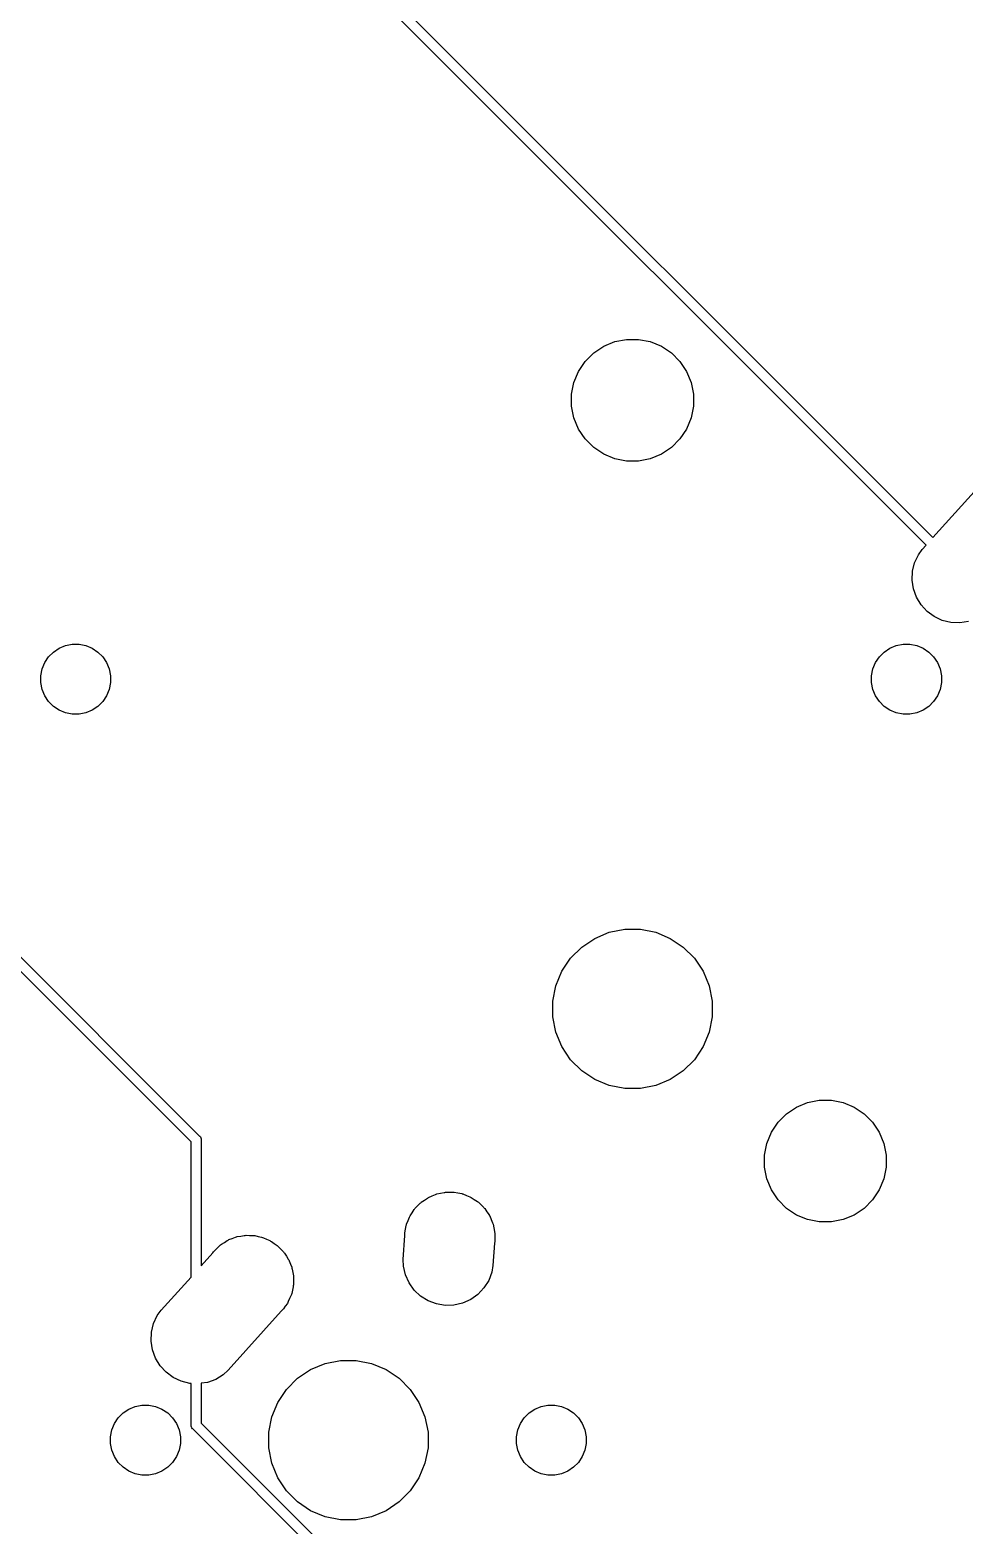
# Model space of a CAD drawing. Extents: x -662 to -203, y -195 to -58.
# Drawn here: x -249.84 to -226.46, y -147.43 to -110 of the extents above; entities that cross this region are included whole.
import ezdxf

# ---------------------------------------------------------------- set-up
doc = ezdxf.new("R2010")
doc.units = 0
doc.layers.add('BLACK', color=7, linetype='CONTINUOUS')

msp = doc.modelspace()

# ---------------------------------------------------------------- linework, layer by layer
at = {"layer": 'BLACK', "linetype": 'CONTINUOUS'}
for p, q in [((-227.411, -122.895), (-243.386, -106.92)), ((-243.173, -106.773), (-227.241, -122.705)), ((-235.731, -118.082), (-235.481, -117.915)), ((-235.481, -117.915), (-235.204, -117.8)), ((-235.204, -117.8), (-234.91, -117.742)), ((-234.91, -117.742), (-234.609, -117.742)), ((-234.609, -117.742), (-234.315, -117.8)), ((-234.315, -117.8), (-234.038, -117.915)), ((-234.038, -117.915), (-233.788, -118.082)), ((-235.943, -118.294), (-235.731, -118.082)), ((-233.788, -118.082), (-233.576, -118.294)), ((-236.225, -118.821), (-236.11, -118.544)), ((-236.11, -118.544), (-235.943, -118.294)), ((-233.576, -118.294), (-233.409, -118.544)), ((-233.409, -118.544), (-233.294, -118.821)), ((-236.284, -119.116), (-236.225, -118.821)), ((-233.294, -118.821), (-233.236, -119.116)), ((-236.284, -119.416), (-236.284, -119.116)), ((-233.236, -119.116), (-233.236, -119.416)), ((-236.225, -119.71), (-236.284, -119.416)), ((-236.11, -119.988), (-236.225, -119.71)), ((-233.294, -119.71), (-233.409, -119.988)), ((-233.236, -119.416), (-233.294, -119.71)), ((-235.943, -120.237), (-236.11, -119.988)), ((-233.409, -119.988), (-233.576, -120.237)), ((-235.731, -120.449), (-235.943, -120.237)), ((-235.481, -120.616), (-235.731, -120.449)), ((-233.788, -120.449), (-234.038, -120.616)), ((-233.576, -120.237), (-233.788, -120.449)), ((-235.204, -120.731), (-235.481, -120.616)), ((-234.91, -120.79), (-235.204, -120.731)), ((-234.609, -120.79), (-234.91, -120.79)), ((-234.315, -120.731), (-234.609, -120.79)), ((-234.038, -120.616), (-234.315, -120.731)), ((-227.241, -122.705), (-226.212, -121.559)), ((-227.698, -123.335), (-227.604, -123.134)), ((-227.604, -123.134), (-227.506, -123.001)), ((-227.506, -123.001), (-227.411, -122.895)), ((-227.751, -123.55), (-227.698, -123.335)), ((-227.76, -123.772), (-227.751, -123.55)), ((-227.727, -123.991), (-227.76, -123.772)), ((-227.651, -124.199), (-227.727, -123.991)), ((-227.536, -124.389), (-227.651, -124.199)), ((-227.386, -124.552), (-227.536, -124.389)), ((-227.208, -124.683), (-227.386, -124.552)), ((-227.007, -124.777), (-227.208, -124.683)), ((-226.792, -124.83), (-227.007, -124.777)), ((-226.57, -124.839), (-226.792, -124.83)), ((-226.351, -124.806), (-226.57, -124.839)), ((-248.953, -125.409), (-248.784, -125.376)), ((-248.784, -125.376), (-248.612, -125.376)), ((-248.612, -125.376), (-248.443, -125.409)), ((-228.157, -125.409), (-227.988, -125.376)), ((-227.988, -125.376), (-227.815, -125.376)), ((-227.815, -125.376), (-227.646, -125.409)), ((-249.473, -125.836), (-249.377, -125.693)), ((-249.377, -125.693), (-249.256, -125.571)), ((-249.256, -125.571), (-249.112, -125.475)), ((-249.112, -125.475), (-248.953, -125.409)), ((-248.443, -125.409), (-248.283, -125.475)), ((-248.283, -125.475), (-248.14, -125.571)), ((-248.14, -125.571), (-248.018, -125.693)), ((-248.018, -125.693), (-247.922, -125.836)), ((-228.677, -125.836), (-228.581, -125.693)), ((-228.581, -125.693), (-228.459, -125.571)), ((-228.459, -125.571), (-228.316, -125.475)), ((-228.316, -125.475), (-228.157, -125.409)), ((-227.646, -125.409), (-227.487, -125.475)), ((-227.487, -125.475), (-227.344, -125.571)), ((-227.344, -125.571), (-227.222, -125.693)), ((-227.222, -125.693), (-227.126, -125.836)), ((-245.809, -137.834), (-257.673, -125.97)), ((-257.461, -125.823), (-245.596, -137.688)), ((-249.573, -126.165), (-249.539, -125.995)), ((-249.539, -125.995), (-249.473, -125.836)), ((-247.922, -125.836), (-247.856, -125.995)), ((-247.856, -125.995), (-247.823, -126.165)), ((-228.777, -126.165), (-228.743, -125.995)), ((-228.743, -125.995), (-228.677, -125.836)), ((-227.126, -125.836), (-227.06, -125.995)), ((-227.06, -125.995), (-227.027, -126.165)), ((-249.573, -126.337), (-249.573, -126.165)), ((-249.539, -126.506), (-249.573, -126.337)), ((-249.473, -126.665), (-249.539, -126.506)), ((-247.856, -126.506), (-247.922, -126.665)), ((-247.823, -126.337), (-247.856, -126.506)), ((-247.823, -126.165), (-247.823, -126.337)), ((-228.777, -126.337), (-228.777, -126.165)), ((-228.743, -126.506), (-228.777, -126.337)), ((-228.677, -126.665), (-228.743, -126.506)), ((-227.06, -126.506), (-227.126, -126.665)), ((-227.027, -126.337), (-227.06, -126.506)), ((-227.027, -126.165), (-227.027, -126.337)), ((-249.377, -126.808), (-249.473, -126.665)), ((-249.256, -126.93), (-249.377, -126.808)), ((-248.018, -126.808), (-248.14, -126.93)), ((-247.922, -126.665), (-248.018, -126.808)), ((-228.581, -126.808), (-228.677, -126.665)), ((-228.459, -126.93), (-228.581, -126.808)), ((-227.222, -126.808), (-227.344, -126.93)), ((-227.126, -126.665), (-227.222, -126.808)), ((-249.112, -127.026), (-249.256, -126.93)), ((-248.953, -127.092), (-249.112, -127.026)), ((-248.784, -127.126), (-248.953, -127.092)), ((-248.612, -127.126), (-248.784, -127.126)), ((-248.443, -127.092), (-248.612, -127.126)), ((-248.283, -127.026), (-248.443, -127.092)), ((-248.14, -126.93), (-248.283, -127.026)), ((-228.316, -127.026), (-228.459, -126.93)), ((-228.157, -127.092), (-228.316, -127.026)), ((-227.988, -127.126), (-228.157, -127.092)), ((-227.815, -127.126), (-227.988, -127.126)), ((-227.646, -127.092), (-227.815, -127.126)), ((-227.487, -127.026), (-227.646, -127.092)), ((-227.344, -126.93), (-227.487, -127.026)), ((-235.341, -132.588), (-234.956, -132.512)), ((-234.956, -132.512), (-234.563, -132.512)), ((-234.563, -132.512), (-234.178, -132.588)), ((-236.031, -132.957), (-235.704, -132.739)), ((-235.704, -132.739), (-235.341, -132.588)), ((-234.178, -132.588), (-233.815, -132.739)), ((-233.815, -132.739), (-233.488, -132.957)), ((-236.526, -133.561), (-236.308, -133.235)), ((-236.308, -133.235), (-236.031, -132.957)), ((-233.488, -132.957), (-233.211, -133.235)), ((-233.211, -133.235), (-232.993, -133.561)), ((-236.677, -133.924), (-236.526, -133.561)), ((-232.993, -133.561), (-232.842, -133.924)), ((-236.753, -134.309), (-236.677, -133.924)), ((-232.842, -133.924), (-232.766, -134.309)), ((-236.753, -134.702), (-236.753, -134.309)), ((-232.766, -134.309), (-232.766, -134.702)), ((-236.677, -135.087), (-236.753, -134.702)), ((-232.766, -134.702), (-232.842, -135.087)), ((-236.526, -135.45), (-236.677, -135.087)), ((-232.842, -135.087), (-232.993, -135.45)), ((-236.308, -135.777), (-236.526, -135.45)), ((-232.993, -135.45), (-233.211, -135.777)), ((-236.031, -136.054), (-236.308, -135.777)), ((-233.211, -135.777), (-233.488, -136.054)), ((-235.704, -136.273), (-236.031, -136.054)), ((-233.488, -136.054), (-233.815, -136.273)), ((-235.341, -136.423), (-235.704, -136.273)), ((-234.956, -136.5), (-235.341, -136.423)), ((-234.563, -136.5), (-234.956, -136.5)), ((-234.178, -136.423), (-234.563, -136.5)), ((-233.815, -136.273), (-234.178, -136.423)), ((-230.905, -137.132), (-230.655, -136.965)), ((-230.655, -136.965), (-230.378, -136.85)), ((-230.378, -136.85), (-230.084, -136.792)), ((-230.084, -136.792), (-229.783, -136.792)), ((-229.783, -136.792), (-229.489, -136.85)), ((-229.489, -136.85), (-229.212, -136.965)), ((-229.212, -136.965), (-228.962, -137.132)), ((-231.284, -137.594), (-231.117, -137.344)), ((-231.117, -137.344), (-230.905, -137.132)), ((-228.962, -137.132), (-228.75, -137.344)), ((-228.75, -137.344), (-228.583, -137.594)), ((-245.596, -137.688), (-245.591, -137.692)), ((-245.591, -137.692), (-245.575, -137.711)), ((-245.575, -137.711), (-245.564, -137.733)), ((-245.564, -137.733), (-245.556, -137.757)), ((-231.399, -137.871), (-231.284, -137.594)), ((-228.583, -137.594), (-228.468, -137.871)), ((-245.809, -141.218), (-245.809, -137.834)), ((-245.556, -137.757), (-245.555, -137.776)), ((-245.555, -137.776), (-245.554, -137.782)), ((-245.554, -137.782), (-245.555, -137.788)), ((-245.555, -137.788), (-245.555, -140.935)), ((-231.458, -138.166), (-231.399, -137.871)), ((-228.468, -137.871), (-228.41, -138.166)), ((-231.458, -138.466), (-231.458, -138.166)), ((-231.399, -138.76), (-231.458, -138.466)), ((-228.41, -138.466), (-228.468, -138.76)), ((-228.41, -138.166), (-228.41, -138.466)), ((-231.284, -139.038), (-231.399, -138.76)), ((-228.468, -138.76), (-228.583, -139.038)), ((-239.97, -139.294), (-239.893, -139.24)), ((-239.893, -139.24), (-239.878, -139.233)), ((-239.878, -139.233), (-239.864, -139.224)), ((-239.864, -139.224), (-239.777, -139.188)), ((-239.777, -139.188), (-239.691, -139.149)), ((-239.691, -139.149), (-239.675, -139.145)), ((-239.675, -139.145), (-239.66, -139.139)), ((-239.66, -139.139), (-239.567, -139.121)), ((-239.567, -139.121), (-239.475, -139.099)), ((-239.475, -139.099), (-239.459, -139.099)), ((-239.459, -139.099), (-239.442, -139.096)), ((-239.442, -139.096), (-239.348, -139.096)), ((-239.348, -139.096), (-239.254, -139.093)), ((-239.254, -139.093), (-239.237, -139.096)), ((-239.237, -139.096), (-239.221, -139.096)), ((-239.221, -139.096), (-239.128, -139.114)), ((-239.128, -139.114), (-239.035, -139.13)), ((-239.035, -139.13), (-239.02, -139.136)), ((-239.02, -139.136), (-239.003, -139.139)), ((-239.003, -139.139), (-238.916, -139.175)), ((-238.916, -139.175), (-238.828, -139.209)), ((-238.828, -139.209), (-238.814, -139.217)), ((-238.814, -139.217), (-238.799, -139.224)), ((-238.799, -139.224), (-238.72, -139.276)), ((-231.117, -139.287), (-231.284, -139.038)), ((-228.583, -139.038), (-228.75, -139.287)), ((-240.328, -139.688), (-240.276, -139.609)), ((-240.276, -139.609), (-240.226, -139.529)), ((-240.226, -139.529), (-240.215, -139.517)), ((-240.215, -139.517), (-240.205, -139.504)), ((-240.205, -139.504), (-240.139, -139.437)), ((-240.139, -139.437), (-240.074, -139.368)), ((-240.074, -139.368), (-240.06, -139.359)), ((-240.06, -139.359), (-240.049, -139.347)), ((-240.049, -139.347), (-239.97, -139.294)), ((-238.72, -139.276), (-238.64, -139.326)), ((-238.64, -139.326), (-238.628, -139.338)), ((-238.628, -139.338), (-238.614, -139.347)), ((-238.614, -139.347), (-238.548, -139.414)), ((-238.548, -139.414), (-238.479, -139.478)), ((-238.479, -139.478), (-238.469, -139.492)), ((-238.469, -139.492), (-238.458, -139.504)), ((-238.458, -139.504), (-238.405, -139.582)), ((-238.405, -139.582), (-238.351, -139.659)), ((-230.905, -139.499), (-231.117, -139.287)), ((-230.655, -139.666), (-230.905, -139.499)), ((-228.962, -139.499), (-229.212, -139.666)), ((-228.75, -139.287), (-228.962, -139.499)), ((-240.438, -140.017), (-240.422, -139.924)), ((-240.422, -139.924), (-240.417, -139.909)), ((-240.417, -139.909), (-240.413, -139.893)), ((-240.413, -139.893), (-240.377, -139.805)), ((-240.377, -139.805), (-240.344, -139.717)), ((-240.344, -139.717), (-240.335, -139.703)), ((-240.335, -139.703), (-240.328, -139.688)), ((-238.351, -139.659), (-238.344, -139.674)), ((-238.344, -139.674), (-238.335, -139.688)), ((-238.335, -139.688), (-238.298, -139.775)), ((-238.298, -139.775), (-238.26, -139.861)), ((-238.26, -139.861), (-238.256, -139.877)), ((-238.256, -139.877), (-238.25, -139.893)), ((-238.25, -139.893), (-238.231, -139.985)), ((-238.231, -139.985), (-238.21, -140.077)), ((-230.378, -139.781), (-230.655, -139.666)), ((-230.084, -139.84), (-230.378, -139.781)), ((-229.783, -139.84), (-230.084, -139.84)), ((-229.489, -139.781), (-229.783, -139.84)), ((-229.212, -139.666), (-229.489, -139.781)), ((-245.049, -140.396), (-244.976, -140.352)), ((-244.976, -140.352), (-244.904, -140.304)), ((-244.904, -140.304), (-244.881, -140.294)), ((-244.881, -140.294), (-244.86, -140.281)), ((-244.86, -140.281), (-244.779, -140.252)), ((-244.779, -140.252), (-244.7, -140.219)), ((-244.7, -140.219), (-244.675, -140.214)), ((-244.675, -140.214), (-244.652, -140.206)), ((-244.652, -140.206), (-244.567, -140.192)), ((-244.567, -140.192), (-244.482, -140.176)), ((-244.482, -140.176), (-244.457, -140.176)), ((-244.457, -140.176), (-244.433, -140.172)), ((-244.433, -140.172), (-244.347, -140.176)), ((-244.347, -140.176), (-244.261, -140.176)), ((-244.261, -140.176), (-244.236, -140.181)), ((-244.236, -140.181), (-244.211, -140.182)), ((-244.211, -140.182), (-244.128, -140.202)), ((-244.128, -140.202), (-244.043, -140.219)), ((-244.043, -140.219), (-244.02, -140.228)), ((-244.02, -140.228), (-243.996, -140.234)), ((-243.996, -140.234), (-243.918, -140.271)), ((-243.918, -140.271), (-243.839, -140.304)), ((-243.839, -140.304), (-243.818, -140.318)), ((-243.818, -140.318), (-243.795, -140.328)), ((-243.795, -140.328), (-243.726, -140.379)), ((-240.498, -140.778), (-240.457, -140.182)), ((-240.457, -140.11), (-240.438, -140.017)), ((-240.457, -140.182), (-240.457, -140.11)), ((-238.214, -140.37), (-238.253, -140.933)), ((-238.207, -140.332), (-238.214, -140.37)), ((-238.21, -140.077), (-238.21, -140.094)), ((-238.21, -140.094), (-238.207, -140.11)), ((-238.207, -140.11), (-238.207, -140.204)), ((-238.207, -140.204), (-238.205, -140.243)), ((-238.205, -140.243), (-238.207, -140.259)), ((-238.207, -140.259), (-238.207, -140.332)), ((-245.555, -140.935), (-245.262, -140.609)), ((-245.262, -140.609), (-245.245, -140.584)), ((-245.245, -140.584), (-245.189, -140.527)), ((-245.189, -140.527), (-245.172, -140.508)), ((-245.172, -140.508), (-245.149, -140.488)), ((-245.149, -140.488), (-245.089, -140.427)), ((-245.089, -140.427), (-245.068, -140.413)), ((-245.068, -140.413), (-245.049, -140.396)), ((-243.726, -140.379), (-243.654, -140.427)), ((-243.654, -140.427), (-243.637, -140.445)), ((-243.637, -140.445), (-243.617, -140.459)), ((-243.617, -140.459), (-243.558, -140.523)), ((-243.558, -140.523), (-243.498, -140.584)), ((-243.498, -140.584), (-243.484, -140.604)), ((-243.484, -140.604), (-243.467, -140.623)), ((-243.467, -140.623), (-243.422, -140.696)), ((-243.422, -140.696), (-243.375, -140.768)), ((-243.375, -140.768), (-243.365, -140.791)), ((-243.365, -140.791), (-243.352, -140.812)), ((-243.352, -140.812), (-243.323, -140.893)), ((-243.323, -140.893), (-243.29, -140.973)), ((-243.29, -140.973), (-243.285, -140.997)), ((-243.285, -140.997), (-243.276, -141.021)), ((-243.276, -141.021), (-243.263, -141.106)), ((-243.263, -141.106), (-243.247, -141.19)), ((-240.493, -140.944), (-240.498, -140.778)), ((-240.443, -141.16), (-240.493, -140.944)), ((-238.281, -141.097), (-238.359, -141.304)), ((-238.253, -140.933), (-238.281, -141.097)), ((-246.556, -142.051), (-245.809, -141.218)), ((-243.252, -141.461), (-243.273, -141.545)), ((-243.251, -141.436), (-243.252, -141.461)), ((-243.247, -141.412), (-243.251, -141.436)), ((-243.247, -141.19), (-243.247, -141.215)), ((-243.247, -141.215), (-243.243, -141.24)), ((-243.243, -141.24), (-243.247, -141.326)), ((-243.247, -141.326), (-243.247, -141.412)), ((-240.352, -141.363), (-240.443, -141.16)), ((-240.224, -141.543), (-240.352, -141.363)), ((-238.477, -141.492), (-238.629, -141.653)), ((-238.359, -141.304), (-238.477, -141.492)), ((-243.388, -141.854), (-243.399, -141.877)), ((-243.375, -141.834), (-243.388, -141.854)), ((-243.342, -141.754), (-243.375, -141.834)), ((-243.305, -141.676), (-243.342, -141.754)), ((-243.299, -141.652), (-243.305, -141.676)), ((-243.29, -141.629), (-243.299, -141.652)), ((-243.273, -141.545), (-243.29, -141.629)), ((-240.063, -141.695), (-240.224, -141.543)), ((-239.875, -141.813), (-240.063, -141.695)), ((-239.668, -141.892), (-239.875, -141.813)), ((-239.012, -141.872), (-239.228, -141.922)), ((-238.81, -141.782), (-239.012, -141.872)), ((-238.629, -141.653), (-238.81, -141.782)), ((-246.748, -142.385), (-246.654, -142.184)), ((-246.654, -142.184), (-246.556, -142.051)), ((-243.554, -142.075), (-244.881, -143.553)), ((-243.498, -142.018), (-243.554, -142.075)), ((-243.45, -141.946), (-243.498, -142.018)), ((-243.399, -141.877), (-243.45, -141.946)), ((-239.449, -141.928), (-239.668, -141.892)), ((-239.228, -141.922), (-239.449, -141.928)), ((-246.81, -142.822), (-246.801, -142.6)), ((-246.801, -142.6), (-246.748, -142.385)), ((-246.777, -143.041), (-246.81, -142.822)), ((-246.701, -143.249), (-246.777, -143.041)), ((-246.586, -143.439), (-246.701, -143.249)), ((-242.453, -143.383), (-242.068, -143.307)), ((-242.068, -143.307), (-241.675, -143.307)), ((-241.675, -143.307), (-241.29, -143.383)), ((-246.436, -143.602), (-246.586, -143.439)), ((-246.258, -143.733), (-246.436, -143.602)), ((-246.057, -143.827), (-246.258, -143.733)), ((-245.004, -143.665), (-245.193, -143.78)), ((-244.881, -143.553), (-245.004, -143.665)), ((-243.143, -143.752), (-242.816, -143.534)), ((-242.816, -143.534), (-242.453, -143.383)), ((-241.29, -143.383), (-240.927, -143.534)), ((-240.927, -143.534), (-240.6, -143.752)), ((-245.842, -143.88), (-246.057, -143.827)), ((-245.809, -143.881), (-245.842, -143.88)), ((-245.809, -144.919), (-245.809, -143.881)), ((-245.401, -143.856), (-245.555, -143.879)), ((-245.555, -143.879), (-245.555, -144.873)), ((-245.193, -143.78), (-245.401, -143.856)), ((-243.638, -144.356), (-243.42, -144.03)), ((-243.42, -144.03), (-243.143, -143.752)), ((-240.6, -143.752), (-240.323, -144.03)), ((-240.323, -144.03), (-240.105, -144.356)), ((-247.366, -144.525), (-247.207, -144.459)), ((-247.207, -144.459), (-247.038, -144.426)), ((-247.038, -144.426), (-246.865, -144.426)), ((-246.865, -144.426), (-246.696, -144.459)), ((-246.696, -144.459), (-246.537, -144.525)), ((-243.789, -144.719), (-243.638, -144.356)), ((-240.105, -144.356), (-239.954, -144.719)), ((-237.206, -144.525), (-237.047, -144.459)), ((-237.047, -144.459), (-236.878, -144.426)), ((-236.878, -144.426), (-236.705, -144.426)), ((-236.705, -144.426), (-236.536, -144.459)), ((-236.536, -144.459), (-236.377, -144.525)), ((-247.727, -144.886), (-247.631, -144.743)), ((-247.631, -144.743), (-247.509, -144.621)), ((-247.509, -144.621), (-247.366, -144.525)), ((-246.537, -144.525), (-246.394, -144.621)), ((-246.394, -144.621), (-246.272, -144.743)), ((-246.272, -144.743), (-246.176, -144.886)), ((-243.865, -145.104), (-243.789, -144.719)), ((-239.954, -144.719), (-239.878, -145.104)), ((-237.567, -144.886), (-237.471, -144.743)), ((-237.471, -144.743), (-237.349, -144.621)), ((-237.349, -144.621), (-237.206, -144.525)), ((-236.377, -144.525), (-236.234, -144.621)), ((-236.234, -144.621), (-236.112, -144.743)), ((-236.112, -144.743), (-236.016, -144.886)), ((-247.827, -145.215), (-247.793, -145.045)), ((-247.827, -145.387), (-247.827, -145.215)), ((-247.793, -145.045), (-247.727, -144.886)), ((-246.176, -144.886), (-246.11, -145.045)), ((-246.11, -145.045), (-246.077, -145.215)), ((-246.077, -145.215), (-246.077, -145.387)), ((-245.809, -144.926), (-245.809, -144.919)), ((-245.809, -144.932), (-245.809, -144.926)), ((-245.807, -144.951), (-245.809, -144.932)), ((-245.799, -144.974), (-245.807, -144.951)), ((-245.788, -144.997), (-245.799, -144.974)), ((-245.772, -145.016), (-245.788, -144.997)), ((-245.767, -145.02), (-245.772, -145.016)), ((-228.891, -161.896), (-245.767, -145.02)), ((-245.555, -144.873), (-228.744, -161.684)), ((-243.865, -145.497), (-243.865, -145.104)), ((-239.878, -145.104), (-239.878, -145.497)), ((-237.667, -145.215), (-237.633, -145.045)), ((-237.667, -145.387), (-237.667, -145.215)), ((-237.633, -145.045), (-237.567, -144.886)), ((-236.016, -144.886), (-235.95, -145.045)), ((-235.95, -145.045), (-235.917, -145.215)), ((-235.917, -145.215), (-235.917, -145.387)), ((-247.793, -145.556), (-247.827, -145.387)), ((-247.727, -145.715), (-247.793, -145.556)), ((-246.11, -145.556), (-246.176, -145.715)), ((-246.077, -145.387), (-246.11, -145.556)), ((-243.789, -145.882), (-243.865, -145.497)), ((-239.878, -145.497), (-239.954, -145.882)), ((-237.633, -145.556), (-237.667, -145.387)), ((-237.567, -145.715), (-237.633, -145.556)), ((-235.95, -145.556), (-236.016, -145.715)), ((-235.917, -145.387), (-235.95, -145.556)), ((-247.631, -145.858), (-247.727, -145.715)), ((-247.509, -145.98), (-247.631, -145.858)), ((-247.366, -146.076), (-247.509, -145.98)), ((-246.394, -145.98), (-246.537, -146.076)), ((-246.272, -145.858), (-246.394, -145.98)), ((-246.176, -145.715), (-246.272, -145.858)), ((-243.638, -146.245), (-243.789, -145.882)), ((-239.954, -145.882), (-240.105, -146.245)), ((-237.471, -145.858), (-237.567, -145.715)), ((-237.349, -145.98), (-237.471, -145.858)), ((-237.206, -146.076), (-237.349, -145.98)), ((-236.234, -145.98), (-236.377, -146.076)), ((-236.112, -145.858), (-236.234, -145.98)), ((-236.016, -145.715), (-236.112, -145.858)), ((-247.207, -146.142), (-247.366, -146.076)), ((-247.038, -146.176), (-247.207, -146.142)), ((-246.865, -146.176), (-247.038, -146.176)), ((-246.696, -146.142), (-246.865, -146.176)), ((-246.537, -146.076), (-246.696, -146.142)), ((-243.42, -146.572), (-243.638, -146.245)), ((-240.105, -146.245), (-240.323, -146.572)), ((-237.047, -146.142), (-237.206, -146.076)), ((-236.878, -146.176), (-237.047, -146.142)), ((-236.705, -146.176), (-236.878, -146.176)), ((-236.536, -146.142), (-236.705, -146.176)), ((-236.377, -146.076), (-236.536, -146.142)), ((-243.143, -146.849), (-243.42, -146.572)), ((-240.323, -146.572), (-240.6, -146.849)), ((-242.816, -147.068), (-243.143, -146.849)), ((-242.453, -147.218), (-242.816, -147.068)), ((-240.927, -147.068), (-241.29, -147.218)), ((-240.6, -146.849), (-240.927, -147.068)), ((-242.068, -147.295), (-242.453, -147.218)), ((-241.675, -147.295), (-242.068, -147.295)), ((-241.29, -147.218), (-241.675, -147.295))]:
    msp.add_line(p, q, dxfattribs=at)

doc.saveas('drawing.dxf')
